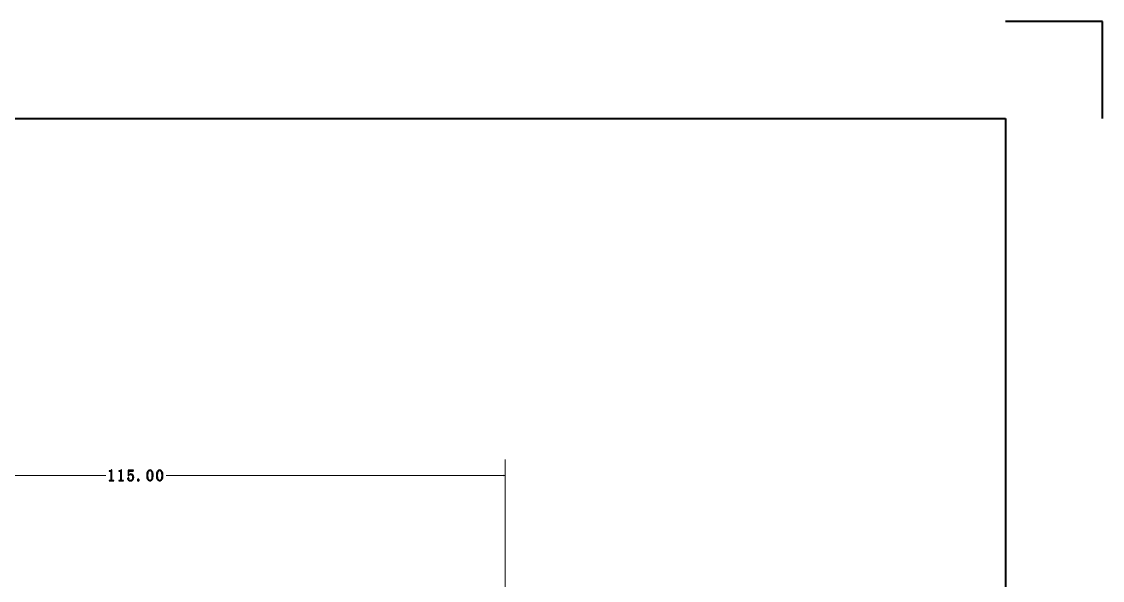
# Model space of a CAD drawing. Header units: millimetres. Extents: x -672 to 672, y -225 to 223.
# Drawn here: x -29.3 to 138.2, y 136.1 to 222.8 of the extents above; entities that cross this region are included whole.
import ezdxf

# ---------------------------------------------------------------- set-up
doc = ezdxf.new("R2010")
doc.units = ezdxf.units.MM
doc.header["$MEASUREMENT"] = 0
doc.layers.add('layer 1', color=7, linetype='Continuous')

msp = doc.modelspace()

# ---------------------------------------------------------------- hatches: boundary and pattern name
at = {"layer": 'layer 1', "true_color": 0xff0000}
h = msp.add_hatch(color=1, dxfattribs=at)
edge = h.paths.add_edge_path()
edge.add_spline(control_points=[(45.3755, 152.4477), (45.3755, 152.4477), (45.6422, 152.3763), (45.6422, 152.3763), (45.6422, 152.3763), (45.3755, 152.3048), (45.3755, 152.3048), (45.3755, 152.3048), (45.3755, 152.4477), (45.3755, 152.4477)], knot_values=[0, 0, 0, 0, 0.33333333, 0.33333333, 0.33333333, 0.66666667, 0.66666667, 0.66666667, 1, 1, 1, 1], degree=3, periodic=1)

# ---------------------------------------------------------------- linework, layer by layer
at = {"layer": 'layer 1', "color": 8, "lineweight": 40}
for points in [[(138.1599, 222.75), (138.1599, 222.75), (123.1599, 222.75), (123.1599, 222.75)], [(138.1599, 207.75), (138.1599, 207.75), (138.1599, 222.75), (138.1599, 222.75)]]:
    msp.add_open_spline(points, degree=3, dxfattribs=at)
at = {"layer": 'layer 1', "lineweight": 40}
msp.add_open_spline([(123.1599, 207.75), (123.1599, 207.75), (-161.8401, 207.75), (-161.8401, 207.75), (-161.8401, 207.75), (-161.8401, -207.75), (-161.8401, -207.75), (-161.8401, -207.75), (123.1599, -207.75), (123.1599, -207.75), (123.1599, -207.75), (123.1599, 207.75), (123.1599, 207.75)], degree=3, knots=[0, 0, 0, 0, 0.25, 0.25, 0.25, 0.5, 0.5, 0.5, 0.75, 0.75, 0.75, 1, 1, 1, 1], dxfattribs=at)
at = {"layer": 'layer 1', "color": 1, "lineweight": 0}
for points in [[(45.6422, 83.6209), (45.6422, 83.6209), (45.6422, 154.8763), (45.6422, 154.8763)], [(-16.2609, 152.3763), (-16.2609, 152.3763), (-69.3578, 152.3763), (-69.3578, 152.3763)], [(45.6422, 152.3763), (45.6422, 152.3763), (-6.9081, 152.3763), (-6.9081, 152.3763)]]:
    msp.add_open_spline(points, degree=3, dxfattribs=at)
at = {"layer": 'layer 1', "color": 3}
for points, knots in [([(-15.3636, 153.2503), (-15.3636, 153.2503), (-15.3245, 153.2503), (-15.3245, 153.2503), (-15.3245, 153.2503), (-15.3245, 151.7662), (-15.3245, 151.7662), (-15.3245, 151.7141), (-15.3082, 151.6749), (-15.2757, 151.6491), (-15.2432, 151.6228), (-15.1978, 151.6099), (-15.139, 151.6099), (-15.139, 151.6099), (-15.0415, 151.6099), (-15.0415, 151.6099), (-15.0415, 151.6099), (-15.0415, 151.5512), (-15.0415, 151.5512), (-15.0415, 151.5512), (-15.7545, 151.5512), (-15.7545, 151.5512), (-15.7545, 151.5512), (-15.7545, 151.6099), (-15.7545, 151.6099), (-15.7545, 151.6099), (-15.6665, 151.6099), (-15.6665, 151.6099), (-15.6015, 151.6099), (-15.554, 151.6228), (-15.5249, 151.6491), (-15.4957, 151.6749), (-15.4807, 151.7141), (-15.4807, 151.7662), (-15.4807, 151.7662), (-15.4807, 152.9478), (-15.4807, 152.9478), (-15.4807, 152.9737), (-15.489, 152.9949), (-15.5053, 153.0112), (-15.5215, 153.0274), (-15.5461, 153.0357), (-15.5786, 153.0357), (-15.5786, 153.0357), (-15.7545, 153.0357), (-15.7545, 153.0357), (-15.7545, 153.0357), (-15.7545, 153.0941), (-15.7545, 153.0941), (-15.7545, 153.0941), (-15.6665, 153.0941), (-15.6665, 153.0941), (-15.5882, 153.0941), (-15.5249, 153.1074), (-15.4761, 153.1332), (-15.4274, 153.1595), (-15.3899, 153.1982), (-15.3636, 153.2503)], [0, 0, 0, 0, 0.05263158, 0.05263158, 0.05263158, 0.10526316, 0.10526316, 0.10526316, 0.15789474, 0.15789474, 0.15789474, 0.21052632, 0.21052632, 0.21052632, 0.26315789, 0.26315789, 0.26315789, 0.31578947, 0.31578947, 0.31578947, 0.36842105, 0.36842105, 0.36842105, 0.42105263, 0.42105263, 0.42105263, 0.47368421, 0.47368421, 0.47368421, 0.52631579, 0.52631579, 0.52631579, 0.57894737, 0.57894737, 0.57894737, 0.63157895, 0.63157895, 0.63157895, 0.68421053, 0.68421053, 0.68421053, 0.73684211, 0.73684211, 0.73684211, 0.78947368, 0.78947368, 0.78947368, 0.84210526, 0.84210526, 0.84210526, 0.89473684, 0.89473684, 0.89473684, 0.94736842, 0.94736842, 0.94736842, 1, 1, 1, 1]), ([(-13.8636, 153.2503), (-13.8636, 153.2503), (-13.8245, 153.2503), (-13.8245, 153.2503), (-13.8245, 153.2503), (-13.8245, 151.7662), (-13.8245, 151.7662), (-13.8245, 151.7141), (-13.8082, 151.6749), (-13.7757, 151.6491), (-13.7432, 151.6228), (-13.6978, 151.6099), (-13.639, 151.6099), (-13.639, 151.6099), (-13.5415, 151.6099), (-13.5415, 151.6099), (-13.5415, 151.6099), (-13.5415, 151.5512), (-13.5415, 151.5512), (-13.5415, 151.5512), (-14.2545, 151.5512), (-14.2545, 151.5512), (-14.2545, 151.5512), (-14.2545, 151.6099), (-14.2545, 151.6099), (-14.2545, 151.6099), (-14.1665, 151.6099), (-14.1665, 151.6099), (-14.1015, 151.6099), (-14.054, 151.6228), (-14.0249, 151.6491), (-13.9957, 151.6749), (-13.9807, 151.7141), (-13.9807, 151.7662), (-13.9807, 151.7662), (-13.9807, 152.9478), (-13.9807, 152.9478), (-13.9807, 152.9737), (-13.989, 152.9949), (-14.0053, 153.0112), (-14.0215, 153.0274), (-14.0461, 153.0357), (-14.0786, 153.0357), (-14.0786, 153.0357), (-14.2545, 153.0357), (-14.2545, 153.0357), (-14.2545, 153.0357), (-14.2545, 153.0941), (-14.2545, 153.0941), (-14.2545, 153.0941), (-14.1665, 153.0941), (-14.1665, 153.0941), (-14.0882, 153.0941), (-14.0249, 153.1074), (-13.9761, 153.1332), (-13.9274, 153.1595), (-13.8899, 153.1982), (-13.8636, 153.2503)], [0, 0, 0, 0, 0.05263158, 0.05263158, 0.05263158, 0.10526316, 0.10526316, 0.10526316, 0.15789474, 0.15789474, 0.15789474, 0.21052632, 0.21052632, 0.21052632, 0.26315789, 0.26315789, 0.26315789, 0.31578947, 0.31578947, 0.31578947, 0.36842105, 0.36842105, 0.36842105, 0.42105263, 0.42105263, 0.42105263, 0.47368421, 0.47368421, 0.47368421, 0.52631579, 0.52631579, 0.52631579, 0.57894737, 0.57894737, 0.57894737, 0.63157895, 0.63157895, 0.63157895, 0.68421053, 0.68421053, 0.68421053, 0.73684211, 0.73684211, 0.73684211, 0.78947368, 0.78947368, 0.78947368, 0.84210526, 0.84210526, 0.84210526, 0.89473684, 0.89473684, 0.89473684, 0.94736842, 0.94736842, 0.94736842, 1, 1, 1, 1]), ([(-12.554, 152.5962), (-12.4924, 152.6157), (-12.4286, 152.6253), (-12.3636, 152.6253), (-12.2399, 152.6253), (-12.139, 152.5782), (-12.0611, 152.4837), (-11.9828, 152.3895), (-11.9436, 152.2641), (-11.9436, 152.1078), (-11.9436, 151.932), (-11.9845, 151.792), (-12.0657, 151.6878), (-12.1474, 151.5837), (-12.2724, 151.5316), (-12.442, 151.5316), (-12.559, 151.5316), (-12.6632, 151.5657), (-12.7545, 151.6341), (-12.8453, 151.7024), (-12.8911, 151.7857), (-12.8911, 151.8832), (-12.8911, 151.9224), (-12.8799, 151.9566), (-12.857, 151.9857), (-12.834, 152.0149), (-12.8032, 152.0299), (-12.764, 152.0299), (-12.7249, 152.0299), (-12.699, 152.0166), (-12.6861, 151.9907), (-12.6728, 151.9645), (-12.6665, 151.942), (-12.6665, 151.9224), (-12.6665, 151.8832), (-12.6761, 151.8524), (-12.6957, 151.8295), (-12.7153, 151.8066), (-12.7249, 151.7824), (-12.7249, 151.7562), (-12.7249, 151.7041), (-12.694, 151.6653), (-12.6324, 151.6391), (-12.5703, 151.6132), (-12.5036, 151.5999), (-12.432, 151.5999), (-12.3278, 151.5999), (-12.2482, 151.6424), (-12.1928, 151.727), (-12.1374, 151.8116), (-12.1099, 151.932), (-12.1099, 152.0882), (-12.1099, 152.2187), (-12.134, 152.3245), (-12.1832, 152.4057), (-12.232, 152.487), (-12.3053, 152.5278), (-12.4028, 152.5278), (-12.4745, 152.5278), (-12.5361, 152.5149), (-12.5882, 152.4887), (-12.6403, 152.4628), (-12.689, 152.4074), (-12.7349, 152.3228), (-12.7349, 152.3228), (-12.8228, 152.3324), (-12.8228, 152.3324), (-12.8228, 152.3324), (-12.774, 153.2212), (-12.774, 153.2212), (-12.774, 153.2212), (-11.9732, 153.2212), (-11.9732, 153.2212), (-11.9732, 153.2212), (-12.0024, 153.0745), (-12.0024, 153.0745), (-12.0024, 153.0745), (-12.7057, 153.0745), (-12.7057, 153.0745), (-12.7057, 153.0745), (-12.7445, 152.4303), (-12.7445, 152.4303), (-12.6795, 152.5212), (-12.6161, 152.5766), (-12.554, 152.5962)], [0, 0, 0, 0, 0.03571429, 0.03571429, 0.03571429, 0.07142857, 0.07142857, 0.07142857, 0.10714286, 0.10714286, 0.10714286, 0.14285714, 0.14285714, 0.14285714, 0.17857143, 0.17857143, 0.17857143, 0.21428571, 0.21428571, 0.21428571, 0.25, 0.25, 0.25, 0.28571429, 0.28571429, 0.28571429, 0.32142857, 0.32142857, 0.32142857, 0.35714286, 0.35714286, 0.35714286, 0.39285714, 0.39285714, 0.39285714, 0.42857143, 0.42857143, 0.42857143, 0.46428571, 0.46428571, 0.46428571, 0.5, 0.5, 0.5, 0.53571429, 0.53571429, 0.53571429, 0.57142857, 0.57142857, 0.57142857, 0.60714286, 0.60714286, 0.60714286, 0.64285714, 0.64285714, 0.64285714, 0.67857143, 0.67857143, 0.67857143, 0.71428571, 0.71428571, 0.71428571, 0.75, 0.75, 0.75, 0.78571429, 0.78571429, 0.78571429, 0.82142857, 0.82142857, 0.82142857, 0.85714286, 0.85714286, 0.85714286, 0.89285714, 0.89285714, 0.89285714, 0.92857143, 0.92857143, 0.92857143, 0.96428571, 0.96428571, 0.96428571, 1, 1, 1, 1]), ([(-9.0561, 151.7612), (-9.1507, 151.6082), (-9.2695, 151.5316), (-9.4124, 151.5316), (-9.5557, 151.5316), (-9.6761, 151.6066), (-9.774, 151.7562), (-9.8715, 151.9062), (-9.9203, 152.1178), (-9.9203, 152.3912), (-9.9203, 152.6449), (-9.8732, 152.8499), (-9.7786, 153.0062), (-9.6845, 153.1624), (-9.5624, 153.2407), (-9.4124, 153.2407), (-9.2695, 153.2407), (-9.1507, 153.1657), (-9.0561, 153.0162), (-8.9615, 152.8662), (-8.9145, 152.6578), (-8.9145, 152.3912), (-8.9145, 152.1241), (-8.9615, 151.9141), (-9.0561, 151.7612)], [0, 0, 0, 0, 0.125, 0.125, 0.125, 0.25, 0.25, 0.25, 0.375, 0.375, 0.375, 0.5, 0.5, 0.5, 0.625, 0.625, 0.625, 0.75, 0.75, 0.75, 0.875, 0.875, 0.875, 1, 1, 1, 1]), ([(-9.1782, 152.9524), (-9.2303, 153.0924), (-9.3082, 153.1624), (-9.4124, 153.1624), (-9.5036, 153.1624), (-9.5803, 153.0924), (-9.642, 152.9524), (-9.704, 152.8128), (-9.7349, 152.6253), (-9.7349, 152.3912), (-9.7349, 152.1437), (-9.704, 151.9516), (-9.642, 151.8149), (-9.5803, 151.6782), (-9.5036, 151.6099), (-9.4124, 151.6099), (-9.3149, 151.6099), (-9.2382, 151.6782), (-9.1832, 151.8149), (-9.1278, 151.9516), (-9.0999, 152.1437), (-9.0999, 152.3912), (-9.0999, 152.6253), (-9.1261, 152.8128), (-9.1782, 152.9524)], [0, 0, 0, 0, 0.125, 0.125, 0.125, 0.25, 0.25, 0.25, 0.375, 0.375, 0.375, 0.5, 0.5, 0.5, 0.625, 0.625, 0.625, 0.75, 0.75, 0.75, 0.875, 0.875, 0.875, 1, 1, 1, 1]), ([(-7.5561, 151.7612), (-7.6507, 151.6082), (-7.7695, 151.5316), (-7.9124, 151.5316), (-8.0557, 151.5316), (-8.1761, 151.6066), (-8.274, 151.7562), (-8.3715, 151.9062), (-8.4203, 152.1178), (-8.4203, 152.3912), (-8.4203, 152.6449), (-8.3732, 152.8499), (-8.2786, 153.0062), (-8.1845, 153.1624), (-8.0624, 153.2407), (-7.9124, 153.2407), (-7.7695, 153.2407), (-7.6507, 153.1657), (-7.5561, 153.0162), (-7.4615, 152.8662), (-7.4145, 152.6578), (-7.4145, 152.3912), (-7.4145, 152.1241), (-7.4615, 151.9141), (-7.5561, 151.7612)], [0, 0, 0, 0, 0.125, 0.125, 0.125, 0.25, 0.25, 0.25, 0.375, 0.375, 0.375, 0.5, 0.5, 0.5, 0.625, 0.625, 0.625, 0.75, 0.75, 0.75, 0.875, 0.875, 0.875, 1, 1, 1, 1]), ([(-7.6782, 152.9524), (-7.7303, 153.0924), (-7.8082, 153.1624), (-7.9124, 153.1624), (-8.0036, 153.1624), (-8.0803, 153.0924), (-8.142, 152.9524), (-8.204, 152.8128), (-8.2349, 152.6253), (-8.2349, 152.3912), (-8.2349, 152.1437), (-8.204, 151.9516), (-8.142, 151.8149), (-8.0803, 151.6782), (-8.0036, 151.6099), (-7.9124, 151.6099), (-7.8149, 151.6099), (-7.7382, 151.6782), (-7.6832, 151.8149), (-7.6278, 151.9516), (-7.5999, 152.1437), (-7.5999, 152.3912), (-7.5999, 152.6253), (-7.6261, 152.8128), (-7.6782, 152.9524)], [0, 0, 0, 0, 0.125, 0.125, 0.125, 0.25, 0.25, 0.25, 0.375, 0.375, 0.375, 0.5, 0.5, 0.5, 0.625, 0.625, 0.625, 0.75, 0.75, 0.75, 0.875, 0.875, 0.875, 1, 1, 1, 1]), ([(-11.1224, 151.5612), (-11.152, 151.5349), (-11.1861, 151.522), (-11.2249, 151.522), (-11.264, 151.522), (-11.2982, 151.5349), (-11.3278, 151.5612), (-11.357, 151.587), (-11.3715, 151.6228), (-11.3715, 151.6682), (-11.3715, 151.7141), (-11.357, 151.7499), (-11.3278, 151.7757), (-11.2982, 151.802), (-11.264, 151.8149), (-11.2249, 151.8149), (-11.1861, 151.8149), (-11.152, 151.8003), (-11.1224, 151.7712), (-11.0932, 151.7416), (-11.0786, 151.7074), (-11.0786, 151.6682), (-11.0786, 151.6228), (-11.0932, 151.587), (-11.1224, 151.5612)], [0, 0, 0, 0, 0.125, 0.125, 0.125, 0.25, 0.25, 0.25, 0.375, 0.375, 0.375, 0.5, 0.5, 0.5, 0.625, 0.625, 0.625, 0.75, 0.75, 0.75, 0.875, 0.875, 0.875, 1, 1, 1, 1])]:
    msp.add_open_spline(points, degree=3, knots=knots, dxfattribs=at)
at = {"layer": 'layer 1', "color": 1, "lineweight": 0}
msp.add_open_spline([(45.3755, 152.4477), (45.3755, 152.4477), (45.6422, 152.3763), (45.6422, 152.3763), (45.6422, 152.3763), (45.3755, 152.3048), (45.3755, 152.3048), (45.3755, 152.3048), (45.3755, 152.4477), (45.3755, 152.4477)], degree=3, knots=[0, 0, 0, 0, 0.33333333, 0.33333333, 0.33333333, 0.66666667, 0.66666667, 0.66666667, 1, 1, 1, 1], dxfattribs=at)

doc.saveas('drawing.dxf')
